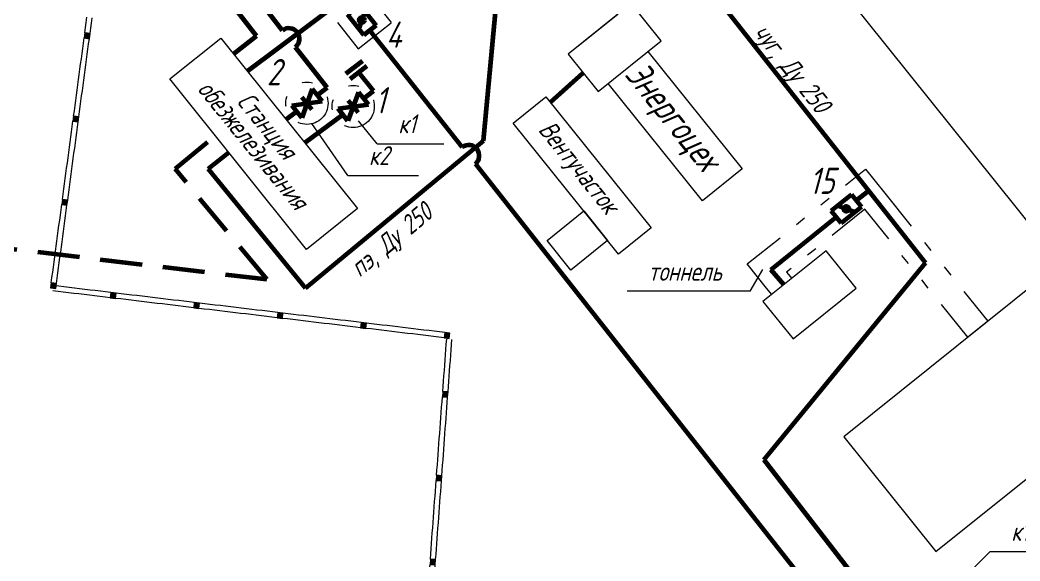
# Model space of a CAD drawing. Header units: millimetres. Extents: x 0 to 841, y 0 to 594.
# Drawn here: x 106.3 to 201.5, y 266.5 to 318 of the extents above; entities that cross this region are included whole.
import ezdxf

# ---------------------------------------------------------------- set-up
doc = ezdxf.new("R2010")
doc.units = ezdxf.units.MM
for name, pattern in [('K5LT32769', [0]), ('K5LT_BASIC', [0]), ('K5LT_CHAIN_LINE_WITH_2_POINTS', [12, 4, -2, 1, -2, 1, -2]), ('K5LT_DASHED', [6, 4, -2]), ('K5LT_DASHED_REINFORCED', [6, 4, -2]), ('K5LT_THIN', [0])]:
    doc.linetypes.add(name, pattern=pattern)
doc.styles.add('KTEXTSTYLE', font='GOST_AU.SHX', dxfattribs={"width": 0.96, "height": 5})

# ---------------------------------------------------------------- blocks, each defined once
blk = doc.blocks.new('T18')
at = {"color": 7, "char_height": 1.8, "attachment_point": 1, "rotation": 309.05217, "style": 'KTEXTSTYLE'}
for s, insert in [('\\H5.0;\\W1.000;\\Q15;\\Q15;\\W0.965;\\H1.80;обезжелезивания', (124.504, 312.534)), ('\\H5.0;\\W1.000;\\Q15;\\Q15;\\W0.965;\\H1.80;Станция ', (128.244, 311.368))]:
    blk.add_mtext(s, dxfattribs=dict(at, insert=insert))
blk = doc.blocks.new('U31')
for points in [[(146.995, 282.135), (147.032, 282.634), (146.533, 282.671), (146.496, 282.172)], [(146.404, 274.157), (146.441, 274.656), (145.942, 274.693), (145.905, 274.194)], [(145.812, 266.179), (145.849, 266.678), (145.351, 266.715), (145.314, 266.216)], [(145.221, 258.201), (145.258, 258.7), (144.759, 258.737), (144.722, 258.238)], [(144.629, 250.223), (144.666, 250.722), (144.168, 250.759), (144.131, 250.26)], [(144.038, 242.245), (144.075, 242.743), (143.576, 242.78), (143.539, 242.282)], [(143.447, 234.267), (143.484, 234.765), (142.985, 234.802), (142.948, 234.304)], [(142.855, 226.289), (142.892, 226.787), (142.393, 226.824), (142.356, 226.326)], [(142.264, 218.31), (142.301, 218.809), (141.802, 218.846), (141.765, 218.347)]]:
    blk.add_hatch(color=7).paths.add_polyline_path(points)
at = {"color": 7, "linetype": 'K5LT32769', "lineweight": 18}
for p, q in [((146.866, 287.159), (146.903, 287.657)), ((147.365, 287.122), (147.402, 287.62)), ((146.792, 286.161), (146.829, 286.66)), ((146.829, 286.66), (146.866, 287.159)), ((147.291, 286.124), (147.328, 286.623)), ((147.328, 286.623), (147.365, 287.122)), ((146.718, 285.164), (146.755, 285.663)), ((146.755, 285.663), (146.792, 286.161)), ((147.217, 285.127), (147.254, 285.626)), ((147.254, 285.626), (147.291, 286.124)), ((146.644, 284.167), (146.681, 284.665)), ((146.681, 284.665), (146.718, 285.164)), ((147.143, 284.13), (147.18, 284.629)), ((147.18, 284.629), (147.217, 285.127)), ((146.57, 283.17), (146.607, 283.668)), ((146.607, 283.668), (146.644, 284.167)), ((147.106, 283.631), (147.143, 284.13)), ((146.533, 282.671), (146.57, 283.17)), ((147.032, 282.634), (147.069, 283.133)), ((147.069, 283.133), (147.106, 283.631)), ((146.46, 281.674), (146.496, 282.172)), ((146.533, 282.671), (146.496, 282.172)), ((146.496, 282.172), (146.995, 282.135)), ((147.032, 282.634), (146.533, 282.671)), ((146.958, 281.637), (146.995, 282.135)), ((146.995, 282.135), (147.032, 282.634)), ((146.386, 280.676), (146.423, 281.175)), ((146.423, 281.175), (146.46, 281.674)), ((146.884, 280.639), (146.921, 281.138)), ((146.921, 281.138), (146.958, 281.637)), ((146.312, 279.679), (146.349, 280.178)), ((146.349, 280.178), (146.386, 280.676)), ((146.81, 279.642), (146.847, 280.141)), ((146.847, 280.141), (146.884, 280.639)), ((146.238, 278.682), (146.275, 279.181)), ((146.275, 279.181), (146.312, 279.679)), ((146.736, 278.645), (146.773, 279.144)), ((146.773, 279.144), (146.81, 279.642)), ((146.164, 277.685), (146.201, 278.183)), ((146.201, 278.183), (146.238, 278.682)), ((146.662, 277.648), (146.699, 278.146)), ((146.699, 278.146), (146.736, 278.645)), ((146.09, 276.687), (146.127, 277.186)), ((146.127, 277.186), (146.164, 277.685)), ((146.588, 276.65), (146.625, 277.149)), ((146.625, 277.149), (146.662, 277.648)), ((146.016, 275.69), (146.053, 276.189)), ((146.053, 276.189), (146.09, 276.687)), ((146.515, 275.653), (146.552, 276.152)), ((146.552, 276.152), (146.588, 276.65)), ((145.942, 274.693), (145.979, 275.191)), ((145.979, 275.191), (146.016, 275.69)), ((146.441, 274.656), (146.478, 275.155)), ((146.478, 275.155), (146.515, 275.653)), ((145.868, 273.696), (145.905, 274.194)), ((145.942, 274.693), (145.905, 274.194)), ((145.905, 274.194), (146.404, 274.157)), ((146.441, 274.656), (145.942, 274.693)), ((146.367, 273.659), (146.404, 274.157)), ((146.404, 274.157), (146.441, 274.656)), ((145.794, 272.698), (145.831, 273.197)), ((145.831, 273.197), (145.868, 273.696)), ((146.33, 273.16), (146.367, 273.659)), ((145.757, 272.2), (145.794, 272.698)), ((146.256, 272.163), (146.293, 272.661)), ((146.293, 272.661), (146.33, 273.16)), ((145.683, 271.202), (145.72, 271.701)), ((145.72, 271.701), (145.757, 272.2)), ((146.182, 271.165), (146.219, 271.664)), ((146.219, 271.664), (146.256, 272.163)), ((145.609, 270.205), (145.646, 270.704)), ((145.646, 270.704), (145.683, 271.202)), ((146.108, 270.168), (146.145, 270.667)), ((146.145, 270.667), (146.182, 271.165)), ((145.535, 269.208), (145.572, 269.707)), ((145.572, 269.707), (145.609, 270.205)), ((146.034, 269.171), (146.071, 269.67)), ((146.071, 269.67), (146.108, 270.168)), ((145.461, 268.211), (145.498, 268.709)), ((145.498, 268.709), (145.535, 269.208)), ((145.96, 268.174), (145.997, 268.672)), ((145.997, 268.672), (146.034, 269.171)), ((145.388, 267.213), (145.425, 267.712)), ((145.425, 267.712), (145.461, 268.211)), ((145.886, 267.176), (145.923, 267.675)), ((145.923, 267.675), (145.96, 268.174)), ((145.351, 266.715), (145.314, 266.216)), ((145.351, 266.715), (145.388, 267.213)), ((145.849, 266.678), (145.351, 266.715)), ((145.812, 266.179), (145.849, 266.678)), ((145.849, 266.678), (145.886, 267.176)), ((145.24, 265.219), (145.277, 265.717)), ((145.277, 265.717), (145.314, 266.216)), ((145.314, 266.216), (145.812, 266.179)), ((145.738, 265.182), (145.775, 265.68)), ((145.775, 265.68), (145.812, 266.179)), ((145.166, 264.222), (145.203, 264.72)), ((145.203, 264.72), (145.24, 265.219)), ((145.664, 264.185), (145.701, 264.683)), ((145.701, 264.683), (145.738, 265.182)), ((145.092, 263.224), (145.129, 263.723)), ((145.129, 263.723), (145.166, 264.222)), ((145.59, 263.187), (145.627, 263.686)), ((145.627, 263.686), (145.664, 264.185)), ((145.018, 262.227), (145.055, 262.726)), ((145.055, 262.726), (145.092, 263.224)), ((145.554, 262.689), (145.59, 263.187)), ((144.981, 261.728), (145.018, 262.227)), ((145.48, 261.691), (145.517, 262.19)), ((145.517, 262.19), (145.554, 262.689)), ((144.907, 260.731), (144.944, 261.23)), ((144.944, 261.23), (144.981, 261.728)), ((145.406, 260.694), (145.443, 261.193)), ((145.443, 261.193), (145.48, 261.691)), ((144.833, 259.734), (144.87, 260.233)), ((144.87, 260.233), (144.907, 260.731)), ((145.332, 259.697), (145.369, 260.196)), ((145.369, 260.196), (145.406, 260.694)), ((144.759, 258.737), (144.796, 259.235)), ((144.796, 259.235), (144.833, 259.734)), ((145.258, 258.7), (145.295, 259.198)), ((145.295, 259.198), (145.332, 259.697)), ((144.685, 257.739), (144.722, 258.238)), ((144.759, 258.737), (144.722, 258.238)), ((144.722, 258.238), (145.221, 258.201)), ((145.258, 258.7), (144.759, 258.737)), ((145.184, 257.702), (145.221, 258.201)), ((145.221, 258.201), (145.258, 258.7)), ((144.611, 256.742), (144.648, 257.241)), ((144.648, 257.241), (144.685, 257.739)), ((145.11, 256.705), (145.147, 257.204)), ((145.147, 257.204), (145.184, 257.702)), ((144.537, 255.745), (144.574, 256.243)), ((144.574, 256.243), (144.611, 256.742)), ((145.036, 255.708), (145.073, 256.206)), ((145.073, 256.206), (145.11, 256.705)), ((144.463, 254.748), (144.5, 255.246)), ((144.5, 255.246), (144.537, 255.745)), ((144.962, 254.711), (144.999, 255.209)), ((144.999, 255.209), (145.036, 255.708)), ((144.39, 253.75), (144.426, 254.249)), ((144.426, 254.249), (144.463, 254.748)), ((144.888, 253.713), (144.925, 254.212)), ((144.925, 254.212), (144.962, 254.711)), ((144.316, 252.753), (144.353, 253.252)), ((144.353, 253.252), (144.39, 253.75)), ((144.814, 252.716), (144.851, 253.215)), ((144.851, 253.215), (144.888, 253.713)), ((144.242, 251.756), (144.279, 252.254)), ((144.279, 252.254), (144.316, 252.753)), ((144.777, 252.217), (144.814, 252.716)), ((144.205, 251.257), (144.242, 251.756)), ((144.703, 251.22), (144.74, 251.719)), ((144.74, 251.719), (144.777, 252.217)), ((144.168, 250.759), (144.131, 250.26)), ((144.168, 250.759), (144.205, 251.257)), ((144.666, 250.722), (144.168, 250.759)), ((144.629, 250.223), (144.666, 250.722)), ((144.666, 250.722), (144.703, 251.22)), ((144.057, 249.263), (144.094, 249.761)), ((144.094, 249.761), (144.131, 250.26)), ((144.131, 250.26), (144.629, 250.223)), ((144.555, 249.226), (144.592, 249.724)), ((144.592, 249.724), (144.629, 250.223)), ((143.983, 248.265), (144.02, 248.764)), ((144.02, 248.764), (144.057, 249.263)), ((144.482, 248.228), (144.519, 248.727)), ((144.519, 248.727), (144.555, 249.226)), ((143.909, 247.268), (143.946, 247.767)), ((143.946, 247.767), (143.983, 248.265)), ((144.408, 247.231), (144.445, 247.73)), ((144.445, 247.73), (144.482, 248.228)), ((143.835, 246.271), (143.872, 246.769)), ((143.872, 246.769), (143.909, 247.268)), ((144.334, 246.234), (144.371, 246.732)), ((144.371, 246.732), (144.408, 247.231)), ((143.761, 245.274), (143.798, 245.772)), ((143.798, 245.772), (143.835, 246.271)), ((144.26, 245.237), (144.297, 245.735)), ((144.297, 245.735), (144.334, 246.234)), ((143.687, 244.276), (143.724, 244.775)), ((143.724, 244.775), (143.761, 245.274)), ((144.186, 244.239), (144.223, 244.738)), ((144.223, 244.738), (144.26, 245.237)), ((143.613, 243.279), (143.65, 243.778)), ((143.65, 243.778), (143.687, 244.276)), ((144.112, 243.242), (144.149, 243.741)), ((144.149, 243.741), (144.186, 244.239)), ((143.576, 242.78), (143.539, 242.282)), ((143.576, 242.78), (143.613, 243.279)), ((144.075, 242.743), (143.576, 242.78)), ((144.038, 242.245), (144.075, 242.743)), ((144.075, 242.743), (144.112, 243.242)), ((143.465, 241.285), (143.502, 241.783)), ((143.502, 241.783), (143.539, 242.282)), ((143.539, 242.282), (144.038, 242.245)), ((144.001, 241.746), (144.038, 242.245)), ((143.428, 240.786), (143.465, 241.285)), ((143.927, 240.749), (143.964, 241.248)), ((143.964, 241.248), (144.001, 241.746)), ((143.355, 239.789), (143.391, 240.287)), ((143.391, 240.287), (143.428, 240.786)), ((143.853, 239.752), (143.89, 240.25)), ((143.89, 240.25), (143.927, 240.749)), ((143.281, 238.791), (143.318, 239.29)), ((143.318, 239.29), (143.355, 239.789)), ((143.779, 238.754), (143.816, 239.253)), ((143.816, 239.253), (143.853, 239.752)), ((143.207, 237.794), (143.244, 238.293)), ((143.244, 238.293), (143.281, 238.791)), ((143.705, 237.757), (143.742, 238.256)), ((143.742, 238.256), (143.779, 238.754)), ((143.133, 236.797), (143.17, 237.295)), ((143.17, 237.295), (143.207, 237.794)), ((143.631, 236.76), (143.668, 237.258)), ((143.668, 237.258), (143.705, 237.757)), ((143.059, 235.8), (143.096, 236.298)), ((143.096, 236.298), (143.133, 236.797)), ((143.557, 235.763), (143.594, 236.261)), ((143.594, 236.261), (143.631, 236.76)), ((142.985, 234.802), (143.022, 235.301)), ((143.022, 235.301), (143.059, 235.8)), ((143.484, 234.765), (143.52, 235.264)), ((143.52, 235.264), (143.557, 235.763)), ((142.911, 233.805), (142.948, 234.304)), ((142.985, 234.802), (142.948, 234.304)), ((142.948, 234.304), (143.447, 234.267)), ((143.484, 234.765), (142.985, 234.802)), ((143.41, 233.768), (143.447, 234.267)), ((143.447, 234.267), (143.484, 234.765)), ((142.837, 232.808), (142.874, 233.306)), ((142.874, 233.306), (142.911, 233.805)), ((143.336, 232.771), (143.373, 233.269)), ((143.373, 233.269), (143.41, 233.768)), ((142.763, 231.81), (142.8, 232.309)), ((142.8, 232.309), (142.837, 232.808)), ((143.262, 231.774), (143.299, 232.272)), ((143.299, 232.272), (143.336, 232.771)), ((142.689, 230.813), (142.726, 231.312)), ((142.726, 231.312), (142.763, 231.81)), ((143.225, 231.275), (143.262, 231.774)), ((142.652, 230.315), (142.689, 230.813)), ((143.151, 230.278), (143.188, 230.776)), ((143.188, 230.776), (143.225, 231.275)), ((142.578, 229.317), (142.615, 229.816)), ((142.615, 229.816), (142.652, 230.315)), ((143.077, 229.28), (143.114, 229.779)), ((143.114, 229.779), (143.151, 230.278)), ((142.504, 228.32), (142.541, 228.819)), ((142.541, 228.819), (142.578, 229.317)), ((143.003, 228.283), (143.04, 228.782)), ((143.04, 228.782), (143.077, 229.28)), ((142.43, 227.323), (142.467, 227.821)), ((142.467, 227.821), (142.504, 228.32)), ((142.929, 227.286), (142.966, 227.784)), ((142.966, 227.784), (143.003, 228.283)), ((142.393, 226.824), (142.356, 226.326)), ((142.393, 226.824), (142.43, 227.323)), ((142.892, 226.787), (142.393, 226.824)), ((142.855, 226.289), (142.892, 226.787)), ((142.892, 226.787), (142.929, 227.286)), ((142.283, 225.328), (142.32, 225.827)), ((142.32, 225.827), (142.356, 226.326)), ((142.356, 226.326), (142.855, 226.289)), ((142.781, 225.291), (142.818, 225.79)), ((142.818, 225.79), (142.855, 226.289)), ((142.209, 224.331), (142.246, 224.83)), ((142.246, 224.83), (142.283, 225.328)), ((142.707, 224.294), (142.744, 224.793)), ((142.744, 224.793), (142.781, 225.291)), ((142.135, 223.334), (142.172, 223.832)), ((142.172, 223.832), (142.209, 224.331)), ((142.633, 223.297), (142.67, 223.795)), ((142.67, 223.795), (142.707, 224.294)), ((142.061, 222.336), (142.098, 222.835)), ((142.098, 222.835), (142.135, 223.334)), ((142.559, 222.3), (142.596, 222.798)), ((142.596, 222.798), (142.633, 223.297)), ((141.987, 221.339), (142.024, 221.838)), ((142.024, 221.838), (142.061, 222.336)), ((142.485, 221.302), (142.522, 221.801)), ((142.522, 221.801), (142.559, 222.3)), ((141.913, 220.342), (141.95, 220.841)), ((141.95, 220.841), (141.987, 221.339)), ((142.449, 220.804), (142.485, 221.302)), ((141.876, 219.843), (141.913, 220.342)), ((142.375, 219.806), (142.412, 220.305)), ((142.412, 220.305), (142.449, 220.804)), ((141.802, 218.846), (141.839, 219.345)), ((141.839, 219.345), (141.876, 219.843)), ((142.301, 218.809), (142.338, 219.308)), ((142.338, 219.308), (142.375, 219.806)), ((141.802, 218.846), (141.765, 218.347)), ((141.765, 218.347), (142.264, 218.31)), ((142.301, 218.809), (141.802, 218.846)), ((142.264, 218.31), (142.301, 218.809))]:
    blk.add_line(p, q, dxfattribs=at)
blk = doc.blocks.new('U32')
for points in [[(115.375, 291.532), (115.434, 292.029), (114.938, 292.088), (114.878, 291.592)], [(123.318, 290.581), (123.377, 291.077), (122.881, 291.137), (122.821, 290.64)], [(131.261, 289.629), (131.321, 290.126), (130.824, 290.185), (130.765, 289.689)], [(139.204, 288.678), (139.264, 289.174), (138.767, 289.234), (138.708, 288.737)], [(147.148, 287.726), (147.207, 288.223), (146.711, 288.282), (146.651, 287.786)]]:
    blk.add_hatch(color=7).paths.add_polyline_path(points)
at = {"color": 7, "linetype": 'K5LT32769', "lineweight": 18}
for p, q in [((109.914, 292.186), (109.417, 292.246)), ((109.973, 292.683), (109.477, 292.742)), ((110.47, 292.623), (109.973, 292.683)), ((110.966, 292.564), (110.47, 292.623)), ((111.463, 292.504), (110.966, 292.564)), ((111.959, 292.445), (111.463, 292.504)), ((112.455, 292.386), (111.959, 292.445)), ((112.952, 292.326), (112.455, 292.386)), ((113.448, 292.267), (112.952, 292.326)), ((113.945, 292.207), (113.448, 292.267)), ((110.41, 292.127), (109.914, 292.186)), ((110.907, 292.067), (110.41, 292.127)), ((111.403, 292.008), (110.907, 292.067)), ((111.9, 291.949), (111.403, 292.008)), ((112.396, 291.889), (111.9, 291.949)), ((112.892, 291.83), (112.396, 291.889)), ((113.389, 291.77), (112.892, 291.83)), ((113.885, 291.711), (113.389, 291.77)), ((114.382, 291.651), (113.885, 291.711)), ((114.441, 292.148), (113.945, 292.207)), ((114.878, 291.592), (114.382, 291.651)), ((114.938, 292.088), (114.441, 292.148)), ((114.938, 292.088), (114.878, 291.592)), ((114.878, 291.592), (115.375, 291.532)), ((115.434, 292.029), (114.938, 292.088)), ((115.375, 291.532), (115.434, 292.029)), ((115.871, 291.473), (115.375, 291.532)), ((115.931, 291.969), (115.434, 292.029)), ((116.368, 291.413), (115.871, 291.473)), ((116.427, 291.91), (115.931, 291.969)), ((116.864, 291.354), (116.368, 291.413)), ((116.924, 291.85), (116.427, 291.91)), ((117.36, 291.294), (116.864, 291.354)), ((117.42, 291.791), (116.924, 291.85)), ((117.857, 291.235), (117.36, 291.294)), ((117.916, 291.731), (117.42, 291.791)), ((118.413, 291.672), (117.916, 291.731)), ((118.909, 291.612), (118.413, 291.672)), ((119.406, 291.553), (118.909, 291.612)), ((119.902, 291.494), (119.406, 291.553)), ((120.399, 291.434), (119.902, 291.494)), ((120.895, 291.375), (120.399, 291.434)), ((121.392, 291.315), (120.895, 291.375)), ((121.888, 291.256), (121.392, 291.315)), ((118.353, 291.175), (117.857, 291.235)), ((118.85, 291.116), (118.353, 291.175)), ((119.346, 291.057), (118.85, 291.116)), ((119.843, 290.997), (119.346, 291.057)), ((120.339, 290.938), (119.843, 290.997)), ((120.836, 290.878), (120.339, 290.938)), ((121.332, 290.819), (120.836, 290.878)), ((121.829, 290.759), (121.332, 290.819)), ((122.325, 290.7), (121.829, 290.759)), ((122.384, 291.196), (121.888, 291.256)), ((122.821, 290.64), (122.325, 290.7)), ((122.881, 291.137), (122.384, 291.196)), ((122.881, 291.137), (122.821, 290.64)), ((122.821, 290.64), (123.318, 290.581)), ((123.377, 291.077), (122.881, 291.137)), ((123.318, 290.581), (123.377, 291.077)), ((123.814, 290.521), (123.318, 290.581)), ((123.874, 291.018), (123.377, 291.077)), ((124.311, 290.462), (123.814, 290.521)), ((124.37, 290.958), (123.874, 291.018)), ((124.807, 290.402), (124.311, 290.462)), ((124.867, 290.899), (124.37, 290.958)), ((125.304, 290.343), (124.807, 290.402)), ((125.363, 290.839), (124.867, 290.899)), ((125.8, 290.283), (125.304, 290.343)), ((125.86, 290.78), (125.363, 290.839)), ((126.356, 290.72), (125.86, 290.78)), ((126.853, 290.661), (126.356, 290.72)), ((127.349, 290.601), (126.853, 290.661)), ((127.845, 290.542), (127.349, 290.601)), ((128.342, 290.483), (127.845, 290.542)), ((128.838, 290.423), (128.342, 290.483)), ((129.335, 290.364), (128.838, 290.423)), ((129.831, 290.304), (129.335, 290.364)), ((126.297, 290.224), (125.8, 290.283)), ((126.793, 290.164), (126.297, 290.224)), ((127.29, 290.105), (126.793, 290.164)), ((127.786, 290.046), (127.29, 290.105)), ((128.282, 289.986), (127.786, 290.046)), ((128.779, 289.927), (128.282, 289.986)), ((129.275, 289.867), (128.779, 289.927)), ((129.772, 289.808), (129.275, 289.867)), ((130.268, 289.748), (129.772, 289.808)), ((130.328, 290.245), (129.831, 290.304)), ((130.765, 289.689), (130.268, 289.748)), ((130.824, 290.185), (130.328, 290.245)), ((130.824, 290.185), (130.765, 289.689)), ((130.765, 289.689), (131.261, 289.629)), ((131.321, 290.126), (130.824, 290.185)), ((131.261, 289.629), (131.321, 290.126)), ((131.758, 289.57), (131.261, 289.629)), ((131.817, 290.066), (131.321, 290.126)), ((132.254, 289.51), (131.758, 289.57)), ((132.313, 290.007), (131.817, 290.066)), ((132.75, 289.451), (132.254, 289.51)), ((132.81, 289.947), (132.313, 290.007)), ((133.247, 289.391), (132.75, 289.451)), ((133.306, 289.888), (132.81, 289.947)), ((133.743, 289.332), (133.247, 289.391)), ((133.803, 289.828), (133.306, 289.888)), ((134.299, 289.769), (133.803, 289.828)), ((134.796, 289.709), (134.299, 289.769)), ((135.292, 289.65), (134.796, 289.709)), ((135.789, 289.591), (135.292, 289.65)), ((136.285, 289.531), (135.789, 289.591)), ((136.782, 289.472), (136.285, 289.531)), ((137.278, 289.412), (136.782, 289.472)), ((137.774, 289.353), (137.278, 289.412)), ((134.24, 289.272), (133.743, 289.332)), ((134.736, 289.213), (134.24, 289.272)), ((135.233, 289.154), (134.736, 289.213)), ((135.729, 289.094), (135.233, 289.154)), ((136.226, 289.035), (135.729, 289.094)), ((136.722, 288.975), (136.226, 289.035)), ((137.219, 288.916), (136.722, 288.975)), ((137.715, 288.856), (137.219, 288.916)), ((138.211, 288.797), (137.715, 288.856)), ((138.271, 289.293), (137.774, 289.353)), ((138.708, 288.737), (138.211, 288.797)), ((138.767, 289.234), (138.271, 289.293)), ((138.767, 289.234), (138.708, 288.737)), ((138.708, 288.737), (139.204, 288.678)), ((139.264, 289.174), (138.767, 289.234)), ((139.204, 288.678), (139.264, 289.174)), ((139.701, 288.618), (139.204, 288.678)), ((139.76, 289.115), (139.264, 289.174)), ((140.197, 288.559), (139.701, 288.618)), ((140.257, 289.055), (139.76, 289.115)), ((140.694, 288.499), (140.197, 288.559)), ((140.753, 288.996), (140.257, 289.055)), ((141.19, 288.44), (140.694, 288.499)), ((141.25, 288.936), (140.753, 288.996)), ((141.687, 288.38), (141.19, 288.44)), ((141.746, 288.877), (141.25, 288.936)), ((142.243, 288.817), (141.746, 288.877)), ((142.739, 288.758), (142.243, 288.817)), ((143.235, 288.698), (142.739, 288.758)), ((143.732, 288.639), (143.235, 288.698)), ((144.228, 288.58), (143.732, 288.639)), ((144.725, 288.52), (144.228, 288.58)), ((145.221, 288.461), (144.725, 288.52)), ((145.718, 288.401), (145.221, 288.461)), ((142.183, 288.321), (141.687, 288.38)), ((142.679, 288.261), (142.183, 288.321)), ((143.176, 288.202), (142.679, 288.261)), ((143.672, 288.143), (143.176, 288.202)), ((144.169, 288.083), (143.672, 288.143)), ((144.665, 288.024), (144.169, 288.083)), ((145.162, 287.964), (144.665, 288.024)), ((145.658, 287.905), (145.162, 287.964)), ((146.155, 287.845), (145.658, 287.905)), ((146.214, 288.342), (145.718, 288.401)), ((146.651, 287.786), (146.155, 287.845)), ((146.711, 288.282), (146.214, 288.342)), ((146.711, 288.282), (146.651, 287.786)), ((146.651, 287.786), (147.148, 287.726)), ((147.207, 288.223), (146.711, 288.282)), ((147.148, 287.726), (147.207, 288.223))]:
    blk.add_line(p, q, dxfattribs=at)
blk = doc.blocks.new('U33')
for points in [[(112.89, 316.247), (112.956, 316.743), (112.461, 316.809), (112.394, 316.314)], [(111.825, 308.318), (111.891, 308.814), (111.396, 308.881), (111.329, 308.385)], [(110.76, 300.39), (110.826, 300.885), (110.331, 300.952), (110.264, 300.456)], [(109.695, 292.461), (109.761, 292.956), (109.266, 293.023), (109.199, 292.527)]]:
    blk.add_hatch(color=7).paths.add_polyline_path(points)
at = {"color": 7, "linetype": 'K5LT32769', "lineweight": 18}
for p, q in [((112.594, 317.8), (112.66, 318.296)), ((113.089, 317.734), (113.156, 318.229)), ((112.461, 316.809), (112.527, 317.305)), ((112.527, 317.305), (112.594, 317.8)), ((112.956, 316.743), (113.023, 317.238)), ((113.023, 317.238), (113.089, 317.734)), ((112.328, 315.818), (112.394, 316.314)), ((112.461, 316.809), (112.394, 316.314)), ((112.394, 316.314), (112.89, 316.247)), ((112.956, 316.743), (112.461, 316.809)), ((112.823, 315.752), (112.89, 316.247)), ((112.89, 316.247), (112.956, 316.743)), ((112.194, 314.827), (112.261, 315.323)), ((112.261, 315.323), (112.328, 315.818)), ((112.69, 314.761), (112.757, 315.256)), ((112.757, 315.256), (112.823, 315.752)), ((112.061, 313.836), (112.128, 314.332)), ((112.128, 314.332), (112.194, 314.827)), ((112.557, 313.77), (112.623, 314.265)), ((112.623, 314.265), (112.69, 314.761)), ((111.928, 312.845), (111.995, 313.341)), ((111.995, 313.341), (112.061, 313.836)), ((112.424, 312.778), (112.49, 313.274)), ((112.49, 313.274), (112.557, 313.77)), ((111.795, 311.854), (111.862, 312.349)), ((111.862, 312.349), (111.928, 312.845)), ((112.291, 311.787), (112.357, 312.283)), ((112.357, 312.283), (112.424, 312.778)), ((111.662, 310.863), (111.728, 311.358)), ((111.728, 311.358), (111.795, 311.854)), ((112.157, 310.796), (112.224, 311.292)), ((112.224, 311.292), (112.291, 311.787)), ((111.529, 309.872), (111.595, 310.367)), ((111.595, 310.367), (111.662, 310.863)), ((112.091, 310.301), (112.157, 310.796)), ((111.396, 308.881), (111.462, 309.376)), ((111.462, 309.376), (111.529, 309.872)), ((111.958, 309.31), (112.024, 309.805)), ((112.024, 309.805), (112.091, 310.301)), ((111.396, 308.881), (111.329, 308.385)), ((111.891, 308.814), (111.396, 308.881)), ((111.825, 308.318), (111.891, 308.814)), ((111.891, 308.814), (111.958, 309.31)), ((111.196, 307.394), (111.263, 307.889)), ((111.263, 307.889), (111.329, 308.385)), ((111.329, 308.385), (111.825, 308.318)), ((111.692, 307.327), (111.758, 307.823)), ((111.758, 307.823), (111.825, 308.318)), ((111.063, 306.403), (111.129, 306.898)), ((111.129, 306.898), (111.196, 307.394)), ((111.558, 306.336), (111.625, 306.832)), ((111.625, 306.832), (111.692, 307.327)), ((110.93, 305.412), (110.996, 305.907)), ((110.996, 305.907), (111.063, 306.403)), ((111.425, 305.345), (111.492, 305.841)), ((111.492, 305.841), (111.558, 306.336)), ((110.797, 304.421), (110.863, 304.916)), ((110.863, 304.916), (110.93, 305.412)), ((111.292, 304.354), (111.359, 304.85)), ((111.359, 304.85), (111.425, 305.345)), ((110.664, 303.43), (110.73, 303.925)), ((110.73, 303.925), (110.797, 304.421)), ((111.159, 303.363), (111.226, 303.859)), ((111.226, 303.859), (111.292, 304.354)), ((110.53, 302.438), (110.597, 302.934)), ((110.597, 302.934), (110.664, 303.43)), ((111.026, 302.372), (111.093, 302.867)), ((111.093, 302.867), (111.159, 303.363)), ((110.397, 301.447), (110.464, 301.943)), ((110.464, 301.943), (110.53, 302.438)), ((110.893, 301.381), (110.959, 301.876)), ((110.959, 301.876), (111.026, 302.372)), ((110.331, 300.952), (110.264, 300.456)), ((110.331, 300.952), (110.397, 301.447)), ((110.826, 300.885), (110.331, 300.952)), ((110.76, 300.39), (110.826, 300.885)), ((110.826, 300.885), (110.893, 301.381)), ((110.131, 299.465), (110.198, 299.961)), ((110.198, 299.961), (110.264, 300.456)), ((110.264, 300.456), (110.76, 300.39)), ((110.627, 299.399), (110.693, 299.894)), ((110.693, 299.894), (110.76, 300.39)), ((109.998, 298.474), (110.065, 298.97)), ((110.065, 298.97), (110.131, 299.465)), ((110.493, 298.407), (110.56, 298.903)), ((110.56, 298.903), (110.627, 299.399)), ((109.865, 297.483), (109.931, 297.978)), ((109.931, 297.978), (109.998, 298.474)), ((110.427, 297.912), (110.493, 298.407)), ((109.732, 296.492), (109.798, 296.987)), ((109.798, 296.987), (109.865, 297.483)), ((110.294, 296.921), (110.36, 297.416)), ((110.36, 297.416), (110.427, 297.912)), ((109.665, 295.996), (109.732, 296.492)), ((110.161, 295.93), (110.227, 296.425)), ((110.227, 296.425), (110.294, 296.921)), ((109.532, 295.005), (109.599, 295.501)), ((109.599, 295.501), (109.665, 295.996)), ((110.028, 294.939), (110.094, 295.434)), ((110.094, 295.434), (110.161, 295.93)), ((109.399, 294.014), (109.465, 294.51)), ((109.465, 294.51), (109.532, 295.005)), ((109.894, 293.948), (109.961, 294.443)), ((109.961, 294.443), (110.028, 294.939)), ((109.266, 293.023), (109.332, 293.519)), ((109.332, 293.519), (109.399, 294.014)), ((109.761, 292.956), (109.828, 293.452)), ((109.828, 293.452), (109.894, 293.948)), ((109.266, 293.023), (109.199, 292.527)), ((109.199, 292.527), (109.695, 292.461)), ((109.761, 292.956), (109.266, 293.023)), ((109.695, 292.461), (109.761, 292.956))]:
    blk.add_line(p, q, dxfattribs=at)
blk = doc.blocks.new('U89')
at = {"color": 7, "linetype": 'K5LT_THIN', "lineweight": 18, "true_color": 0xffffff}
for q in [(177.009, 294.283), (164.086, 292.203)]:
    blk.add_line((175.789, 292.203), q, dxfattribs=at)
at = {"color": 7, "insert": (166.086, 295.003), "char_height": 1.8, "attachment_point": 1, "style": 'KTEXTSTYLE'}
blk.add_mtext('\\H5.0;\\W1.000;\\Q15;\\Q15;\\W0.965;\\H1.80;тоннель', dxfattribs=at)
blk = doc.blocks.new('U90')
at = {"color": 7, "linetype": 'K5LT_THIN', "lineweight": 18, "true_color": 0xffffff}
for q in [(194.72, 263.532), (206.057, 267.452)]:
    blk.add_line((198.639, 267.452), q, dxfattribs=at)
at = {"color": 7, "insert": (200.639, 270.252), "char_height": 1.8, "attachment_point": 1, "style": 'KTEXTSTYLE'}
blk.add_mtext('\\H5.0;\\W1.000;\\Q15;\\Q15;\\W0.965;\\H1.80;к10', dxfattribs=at)
blk = doc.blocks.new('U103')
at = {"color": 7, "linetype": 'K5LT_THIN', "lineweight": 18, "true_color": 0xffffff}
for q in [(138.504, 308.423), (146.62, 306.246)]:
    blk.add_line((140.298, 306.246), q, dxfattribs=at)
at = {"color": 7, "insert": (142.298, 309.046), "char_height": 1.8, "attachment_point": 1, "style": 'KTEXTSTYLE'}
blk.add_mtext('\\H5.0;\\W1.000;\\Q15;\\Q15;\\W0.965;\\H1.80;к1', dxfattribs=at)
blk = doc.blocks.new('U104')
at = {"color": 7, "linetype": 'K5LT_THIN', "lineweight": 18, "true_color": 0xffffff}
for q in [(134.07, 308.187), (144.208, 303.216)]:
    blk.add_line((137.505, 303.216), q, dxfattribs=at)
at = {"color": 7, "insert": (139.505, 306.016), "char_height": 1.8, "attachment_point": 1, "style": 'KTEXTSTYLE'}
blk.add_mtext('\\H5.0;\\W1.000;\\Q15;\\Q15;\\W0.965;\\H1.80;к2', dxfattribs=at)
blk = doc.blocks.new('U415')
at = {"color": 143, "linetype": 'K5LT_BASIC', "lineweight": 60, "true_color": 0x33acca}
for p, q in [((183.496, 299.848), (185.44, 301.42)), ((185.44, 301.42), (186.383, 300.254)), ((184.439, 298.682), (183.496, 299.848)), ((186.383, 300.254), (184.439, 298.682))]:
    blk.add_line(p, q, dxfattribs=at)
blk = doc.blocks.new('U414')
at = {"true_color": 0xffffff}
blk.add_hatch(color=7, dxfattribs=at).paths.add_polyline_path([(184.703, 300.132), (184.715, 299.941), (184.858, 299.814), (185.049, 299.826), (185.176, 299.97), (185.164, 300.161), (185.134, 300.208), (184.966, 300.299), (184.782, 300.245)])
at = {"color": 143, "linetype": 'K5LT_BASIC', "lineweight": 60, "true_color": 0x33acca}
for p, q in [((184.23, 300.294), (184.703, 300.132)), ((185.176, 299.97), (185.649, 299.807))]:
    blk.add_line(p, q, dxfattribs=at)
blk.add_circle((184.939, 300.051), 0.25, dxfattribs=at)
blk.add_blockref('U415', (0, 0))
blk = doc.blocks.new('U419')
at = {"color": 143, "linetype": 'K5LT_BASIC', "lineweight": 60, "true_color": 0x33acca}
for p, q in [((138.504, 311.162), (137.505, 308.423)), ((138.476, 309.21), (137.532, 310.376)), ((139.448, 309.997), (138.504, 311.162)), ((136.561, 309.589), (139.448, 309.997)), ((137.505, 308.423), (136.561, 309.589))]:
    blk.add_line(p, q, dxfattribs=at)
blk = doc.blocks.new('U420')
at = {"color": 143, "linetype": 'K5LT_BASIC', "lineweight": 60, "true_color": 0x33acca}
for p, q in [((134.098, 311.468), (133.099, 308.729)), ((135.042, 310.302), (134.098, 311.468)), ((134.07, 309.516), (133.126, 310.682)), ((132.155, 309.895), (135.042, 310.302)), ((133.099, 308.729), (132.155, 309.895))]:
    blk.add_line(p, q, dxfattribs=at)
blk = doc.blocks.new('U448')
at = {"color": 143, "linetype": 'K5LT_BASIC', "lineweight": 60, "true_color": 0x33acca}
for p, q in [((137.464, 318.537), (138.642, 319.465)), ((138.642, 319.465), (140.19, 317.502)), ((139.012, 316.573), (137.464, 318.537)), ((140.19, 317.502), (139.012, 316.573))]:
    blk.add_line(p, q, dxfattribs=at)
blk = doc.blocks.new('U447')
at = {"true_color": 0xffffff}
blk.add_hatch(color=7, dxfattribs=at).paths.add_polyline_path([(138.911, 318.255), (138.72, 318.245), (138.592, 318.104), (138.601, 317.912), (138.743, 317.784), (138.934, 317.793), (138.982, 317.823), (139.075, 317.99), (139.024, 318.174)])
at = {"color": 143, "linetype": 'K5LT_BASIC', "lineweight": 60, "true_color": 0x33acca}
for p, q in [((139.08, 318.726), (138.911, 318.255)), ((138.743, 317.784), (138.575, 317.313))]:
    blk.add_line(p, q, dxfattribs=at)
blk.add_circle((138.827, 318.019), 0.25, dxfattribs=at)
blk.add_blockref('U448', (0, 0))
blk = doc.blocks.new('U531')
at = {"color": 7, "linetype": 'K5LT_THIN', "lineweight": 18, "true_color": 0xffffff}
for p, q in [((216.058, 303.527), (184.711, 278.371)), ((224.82, 292.609), (216.058, 303.527)), ((193.474, 267.452), (224.82, 292.609)), ((184.711, 278.371), (193.474, 267.452))]:
    blk.add_line(p, q, dxfattribs=at)
blk = doc.blocks.new('U583')
at = {"color": 7, "linetype": 'K5LT_THIN', "lineweight": 18, "true_color": 0xffffff}
for p, q in [((120.552, 312.415), (125.391, 316.299)), ((125.391, 316.299), (138.41, 300.076)), ((133.571, 296.193), (120.552, 312.415)), ((138.41, 300.076), (133.571, 296.193))]:
    blk.add_line(p, q, dxfattribs=at)
blk = doc.blocks.new('U586')
at = {"color": 7, "linetype": 'K5LT_THIN', "lineweight": 18, "true_color": 0xffffff}
for p, q in [((164.467, 319.605), (158.453, 314.779)), ((167.325, 316.044), (164.467, 319.605)), ((161.311, 311.218), (167.325, 316.044)), ((158.453, 314.779), (161.311, 311.218))]:
    blk.add_line(p, q, dxfattribs=at)
blk = doc.blocks.new('U592')
at = {"color": 7, "linetype": 'K5LT_THIN', "lineweight": 18, "true_color": 0xffffff}
for p, q in [((153.235, 308.22), (156.355, 310.723)), ((156.355, 310.723), (166.369, 298.245)), ((163.249, 295.741), (153.235, 308.22)), ((166.369, 298.245), (163.249, 295.741))]:
    blk.add_line(p, q, dxfattribs=at)
blk = doc.blocks.new('U593')
at = {"color": 7, "linetype": 'K5LT_THIN', "lineweight": 18, "true_color": 0xffffff}
for p, q in [((156.455, 297.039), (159.954, 299.848)), ((159.954, 299.848), (162.216, 297.029)), ((158.717, 294.221), (156.455, 297.039)), ((162.216, 297.029), (158.717, 294.221))]:
    blk.add_line(p, q, dxfattribs=at)
blk = doc.blocks.new('U631')
at = {"color": 7, "linetype": 'K5LT_THIN', "lineweight": 18, "true_color": 0xffffff}
for p, q in [((183.023, 296.064), (177.009, 291.238)), ((185.881, 292.502), (183.023, 296.064)), ((179.868, 287.676), (185.881, 292.502)), ((177.009, 291.238), (179.868, 287.676))]:
    blk.add_line(p, q, dxfattribs=at)
blk = doc.blocks.new('U639')
at = {"color": 7, "linetype": 'K5LT_DASHED', "lineweight": 18, "true_color": 0xffffff}
for p, q in [((135.956, 324.988), (132.79, 322.492)), ((141.634, 317.784), (135.956, 324.988)), ((132.79, 322.492), (138.468, 315.289)), ((138.468, 315.289), (141.634, 317.784))]:
    blk.add_line(p, q, dxfattribs=at)

msp = doc.modelspace()

# ---------------------------------------------------------------- linework, layer by layer
at = {"color": 143, "linetype": 'K5LT_BASIC', "lineweight": 60, "true_color": 0x33acca}
for p, q in [((150.408, 306.535), (152.905, 333.237)), ((131.274, 317.026), (121.854, 329.197)), ((170.997, 322.181), (192.481, 294.924)), ((127.916, 313.152), (137.212, 320.138)), ((139.601, 317.038), (148.391, 305.907)), ((135.536, 311.604), (132.501, 315.446)), ((137.308, 312.924), (138.887, 314.151)), ((137.714, 312.431), (139.293, 313.658)), ((139.942, 311.298), (138.504, 313.045)), ((156.779, 310.194), (159.882, 312.998)), ((134.586, 310.866), (135.536, 311.604)), ((138.992, 310.56), (139.942, 311.298)), ((131.607, 308.552), (132.611, 309.332)), ((133.383, 306.339), (137.017, 309.026)), ((133.472, 292.494), (150.408, 306.535)), ((126.171, 305.414), (124.183, 303.857)), ((124.183, 303.857), (133.472, 292.494)), ((149.629, 304.336), (204.151, 235.157)), ((187.077, 301.781), (185.911, 300.837)), ((177.77, 294.261), (183.968, 299.264)), ((192.481, 294.924), (177.087, 276.181)), ((178.978, 292.818), (177.77, 294.261)), ((177.087, 276.181), (190.759, 258.514))]:
    msp.add_line(p, q, dxfattribs=at)
at = {"color": 31, "linetype": 'K5LT_DASHED_REINFORCED', "lineweight": 60, "true_color": 0xefc092}
for p, q in [((128.797, 316.503), (119.874, 328.033)), ((126.597, 314.795), (128.797, 316.503)), ((121.047, 303.857), (124.877, 307.026)), ((129.775, 293.345), (121.047, 303.857)), ((90.103, 298.097), (129.775, 293.345))]:
    msp.add_line(p, q, dxfattribs=at)
at = {"color": 7, "linetype": 'K5LT_THIN', "lineweight": 18, "true_color": 0xffffff}
for points in [[(174.284, 358.469), (162.154, 348.735), (205.338, 294.924), (217.467, 304.658)], [(159.422, 315.557), (163.2, 318.589)], [(166.059, 315.027), (175.032, 303.846), (171.254, 300.814), (162.281, 311.996)]]:
    msp.add_lwpolyline(points, dxfattribs=at)
at = {"color": 7, "linetype": 'K5LT_CHAIN_LINE_WITH_2_POINTS', "lineweight": 18, "true_color": 0xffffff}
for points in [[(177.358, 292.502), (175.511, 294.804), (186.772, 303.842), (188.619, 301.539)], [(188.619, 301.539), (198.398, 289.355), (196.495, 287.828), (186.717, 300.013)], [(186.717, 300.013), (179.261, 294.029)], [(179.261, 294.029), (179.741, 293.43)], [(177.839, 291.903), (177.358, 292.502)]]:
    msp.add_lwpolyline(points, dxfattribs=at)
for centre in [(133.598, 310.099), (138.004, 309.793)]:
    msp.add_circle(centre, 2.009, dxfattribs=at)
at = {"color": 143, "linetype": 'K5LT_BASIC', "lineweight": 60, "true_color": 0x33acca}
for centre, start, end in [((131.888, 316.236), 307.83454, 127.83454), ((149.01, 305.122), 308.24247, 128.24247)]:
    msp.add_arc(centre, 1, start, end, dxfattribs=at)

# ---------------------------------------------------------------- block references
for name in ['U33', 'U639', 'U447', 'U586', 'U583', 'T18', 'U420', 'U419', 'U592', 'U103', 'U104', 'U531', 'U414', 'U593', 'U631', 'U89', 'U32', 'U31', 'U90']:
    msp.add_blockref(name, (0, 0))

# ---------------------------------------------------------------- texts
at = {"color": 7, "char_height": 2.5, "attachment_point": 1, "style": 'KTEXTSTYLE'}
for s, insert in [('\\H5.0;\\W1.000;\\Q15;\\Q15;\\W0.965;\\H2.50;4', (141.113, 317.877)), ('\\H5.0;\\W1.000;\\Q15;\\Q15;\\W0.965;\\H2.50;2', (129.786, 314.31)), ('\\H5.0;\\W1.000;\\Q15;\\Q15;\\W0.965;\\H2.50;1', (140.077, 311.638)), ('\\H5.0;\\W1.000;\\Q15;\\Q15;\\W0.965;\\H2.50;15', (181.41, 303.971))]:
    msp.add_mtext(s, dxfattribs=dict(at, insert=insert))
at = {"color": 7, "attachment_point": 1, "style": 'KTEXTSTYLE'}
for s, insert, char_height, rotation in [('\\H5.0;\\W1.000;\\Q15;\\Q15;\\W0.965;\\H1.80;чуг, Ду 250', (177.438, 317.91), 1.8, 308.24674), ('\\H5.0;\\W1.000;\\Q15;\\Q15;\\W0.965;\\H2.50;Энергоцех', (165.72, 314.365), 2.5, 308.7477), ('\\H5.0;\\W1.000;\\Q15;\\Q15;\\W0.965;\\H1.80;Вентучасток', (156.956, 308.666), 1.8, 308.7477), ('\\H5.0;\\W1.000;\\Q15;\\Q15;\\W0.965;\\H1.80;пэ, Ду 250', (137.469, 294.867), 1.8, 39.6609)]:
    msp.add_mtext(s, dxfattribs=dict(at, insert=insert, char_height=char_height, rotation=rotation))

doc.saveas('drawing.dxf')
